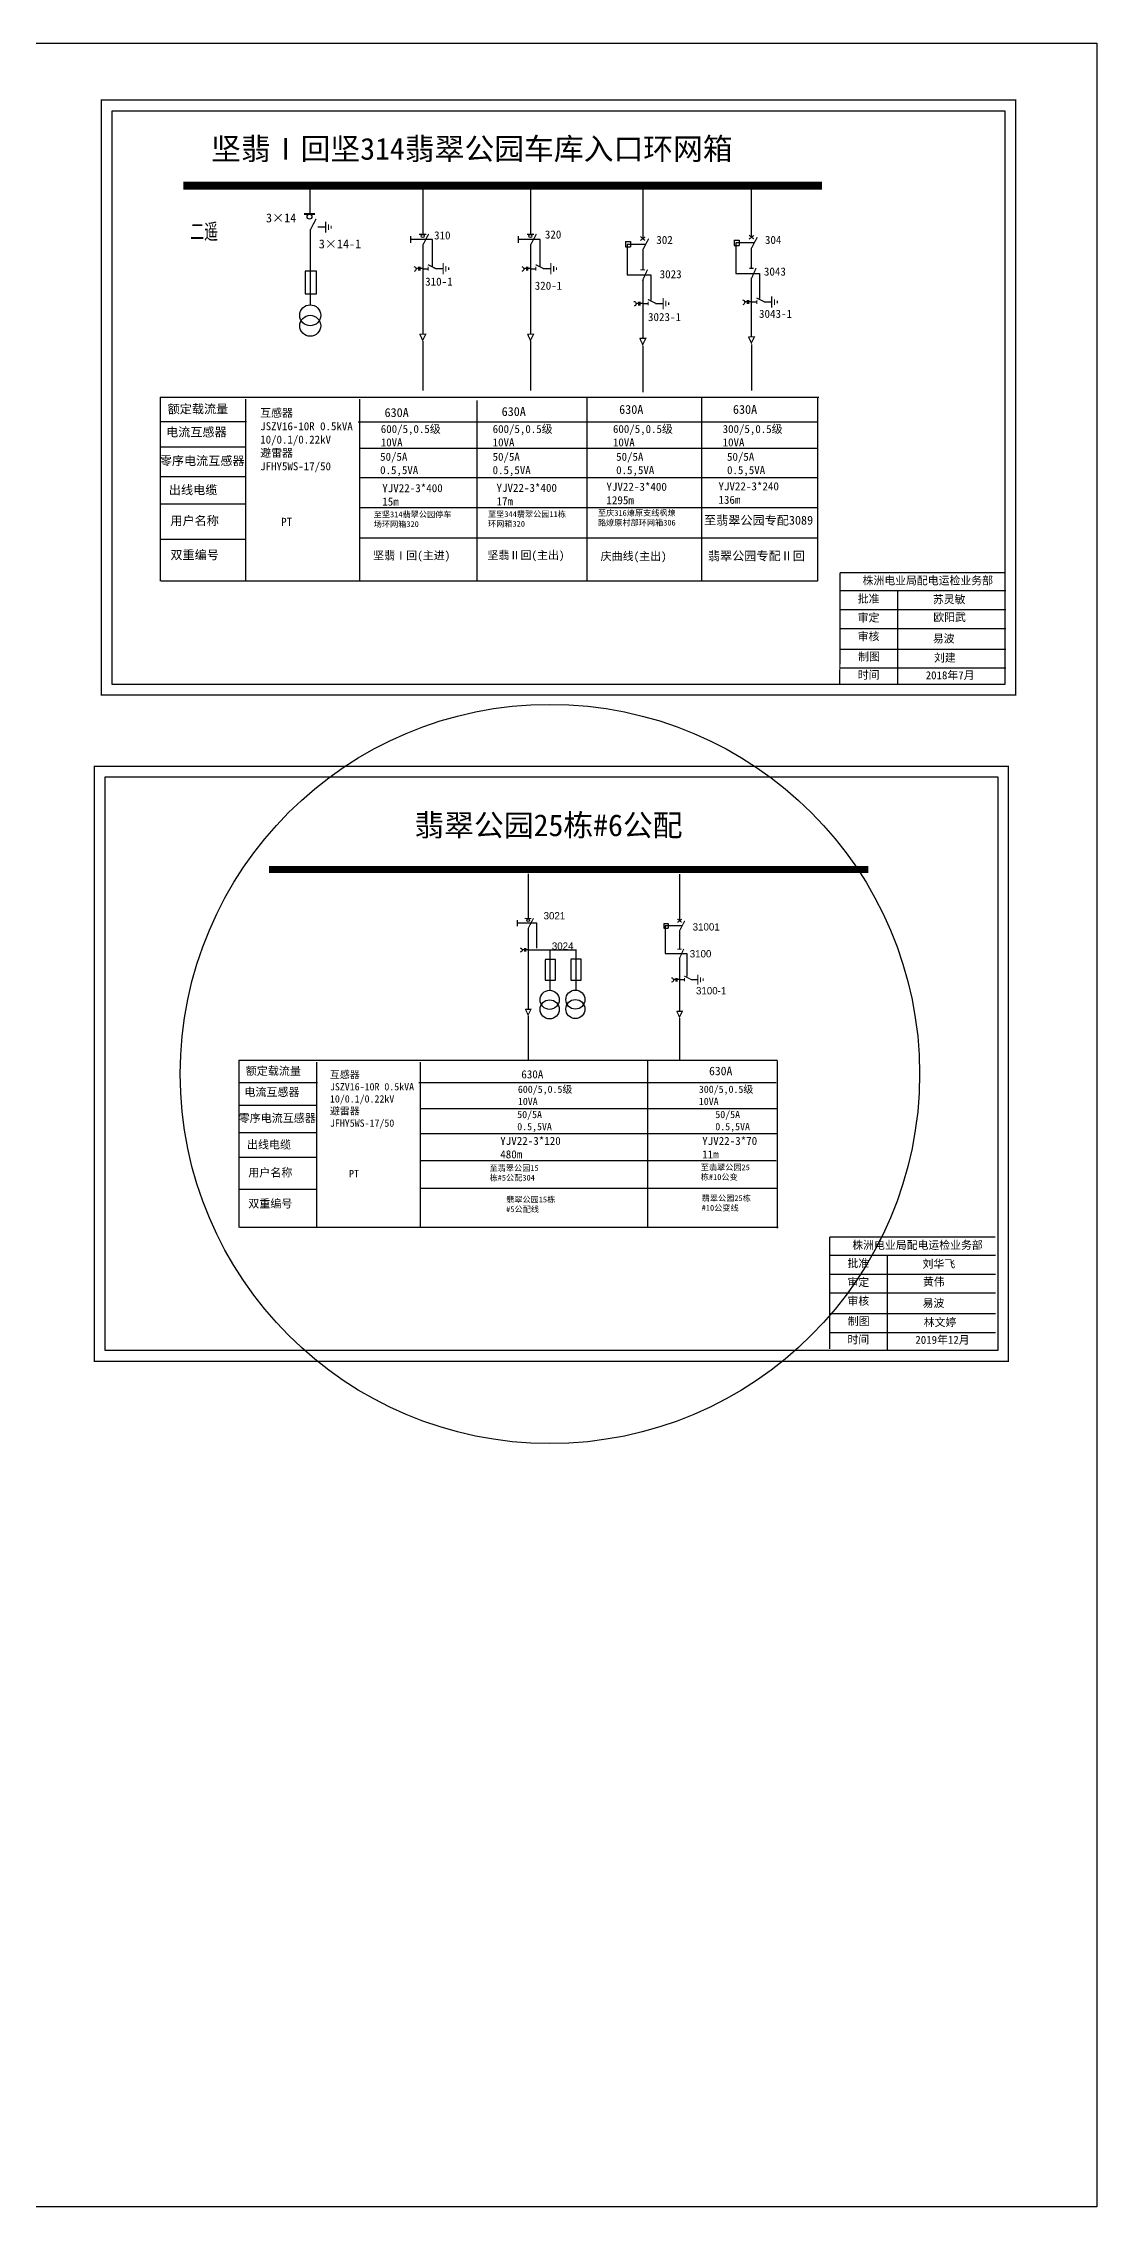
# Model space of a CAD drawing. Extents: x -194 to 226, y -192 to 105.
# Drawn here: x 81.2 to 225.8, y -191.9 to 105.1 of the extents above; entities that cross this region are included whole.
import ezdxf

# ---------------------------------------------------------------- set-up
doc = ezdxf.new("R2010")
doc.units = 0
doc.header["$LTSCALE"] = 0.774411
doc.linetypes.add('ACAD_ISO02W100', pattern=[15, 12, -3])
doc.linetypes.add('CENTER', pattern=[50.8, 31.75, -6.35, 6.35, -6.35])
doc.layers.get('0').update_dxf_attribs({"linetype": 'CONTINUOUS'})
doc.layers.add('2', color=7, linetype='CONTINUOUS')
doc.layers.add('3', color=7, linetype='CONTINUOUS')
doc.styles.add('hztxt_txtstyle_0.00_0_0', font='simkai.ttf')
doc.styles.add('hztxt_txtstyle_1.80_0_0', font='', dxfattribs={"height": 1.8, "bigfont": 'hztxt.shx'})
doc.styles.add('hztxt_txtstyle_2.70_0_0', font='simkai.ttf', dxfattribs={"height": 2.7})
doc.styles.add('字体', font='', dxfattribs={"height": 2.5})
doc.styles.add('宋体', font='', dxfattribs={"width": 0.65})
doc.styles.get('hztxt_txtstyle_1.80_0_0').set_extended_font_data('hztxt')
doc.styles.get('字体').set_extended_font_data('SimSun')
doc.styles.get('宋体').set_extended_font_data('SimSun')

# ---------------------------------------------------------------- blocks, each defined once
blk = doc.blocks.new('JD')
for points in [[(-2, 0.2), (-2, -0.2), (2, 0.2), (2, -0.2)], [(1, -1.2), (1, -0.8), (-1, -1.2), (-1, -0.8)], [(-0.5, -1.8), (-0.5, -2.2), (0.5, -1.8), (0.5, -2.2)]]:
    blk.add_trace(points)

msp = doc.modelspace()

# ---------------------------------------------------------------- linework, layer by layer
at = {"color": 0}
for p, q in [((-194.22, 105.09), (225.78, 105.09)), ((117.78, 85.32), (117.78, 81.7)), ((133.25, 85.61), (133.25, 78.88)), ((148.03, 85.61), (148.03, 78.88)), ((163.45, 85.3), (163.45, 78.24)), ((178.36, 85.51), (178.36, 78.45)), ((117.8, 79.46), (117.8, 69.21)), ((118.88, 79.87), (119.91, 79.87)), ((133.25, 77.39), (133.25, 65.17)), ((148.03, 77.39), (148.03, 65.17)), ((161.1, 77.86), (161.76, 77.86)), ((161.1, 77.86), (161.1, 77.13)), ((161.76, 77.86), (161.76, 77.13)), ((176.02, 78.07), (176.68, 78.07)), ((176.02, 78.07), (176.02, 77.34)), ((176.02, 77.34), (176.68, 77.34)), ((176.68, 78.07), (176.68, 77.34)), ((161.1, 77.13), (161.76, 77.13)), ((163.45, 76.74), (163.45, 74.02)), ((178.36, 76.95), (178.36, 74.23)), ((133.25, 74.14), (134.01, 74.14)), ((135, 74.16), (136.04, 74.16)), ((148.03, 74.14), (148.79, 74.14)), ((149.79, 74.16), (150.82, 74.16)), ((163.45, 72.66), (163.45, 64.62)), ((178.36, 72.87), (178.36, 64.83)), ((163.45, 69.36), (164.21, 69.36)), ((165.2, 69.38), (166.24, 69.38)), ((178.36, 69.57), (179.12, 69.57)), ((180.11, 69.59), (181.15, 69.59)), ((109.05, 53.11), (97.27, 53.11)), ((109, 49.65), (97.23, 49.65)), ((109, 45.56), (97.23, 45.56)), ((108.96, 41.83), (97.18, 41.83)), ((109, 36.98), (97.22, 36.98)), ((147.72, -8.94), (147.72, -15.05)), ((168.49, -8.97), (168.49, -15.39)), ((147.72, -16.41), (147.72, -27.51)), ((166.36, -15.74), (166.96, -15.74)), ((166.36, -15.74), (166.36, -16.4)), ((166.36, -16.4), (166.96, -16.4)), ((166.96, -15.74), (166.96, -16.4)), ((168.49, -16.75), (168.49, -19.22)), ((168.49, -20.46), (168.49, -27.77)), ((168.49, -23.46), (169.18, -23.46)), ((170.09, -23.44), (171.03, -23.44)), ((118.79, -37.61), (108.08, -37.61)), ((118.75, -40.76), (108.04, -40.76)), ((118.75, -44.48), (108.04, -44.48)), ((118.71, -47.87), (108, -47.87)), ((118.75, -52.28), (108.04, -52.28))]:
    msp.add_line(p, q, dxfattribs=at)
for p, q in [((225.78, 105.09), (225.78, -191.91)), ((225.78, -191.91), (-194.22, -191.91))]:
    msp.add_line(p, q)
at = {"color": 0, "linetype": 'ACAD_ISO02W100'}
for p, q in [((163.78, 77.48), (161.31, 77.48)), ((161.31, 77.48), (161.31, 73.29)), ((178.69, 77.69), (176.23, 77.69)), ((176.23, 77.69), (176.23, 73.5)), ((161.31, 73.29), (164.56, 73.29)), ((164.56, 73.29), (164.56, 69.83)), ((176.23, 73.5), (179.48, 73.5)), ((179.48, 73.5), (179.48, 70.04)), ((168.79, -16.08), (166.55, -16.08)), ((166.55, -16.08), (166.55, -19.89)), ((166.55, -19.89), (169.51, -19.89)), ((169.51, -19.89), (169.51, -23.03))]:
    msp.add_line(p, q, dxfattribs=at)
at = {"color": 0, "linetype": 'CENTER'}
for p, q in [((133.25, 64.19), (133.25, 57.44)), ((148.04, 64.19), (148.04, 57.44)), ((163.45, 63.54), (163.45, 57.2)), ((178.37, 63.75), (178.37, 57.41)), ((147.72, -28.41), (147.72, -34.55)), ((168.5, -28.75), (168.5, -34.51))]:
    msp.add_line(p, q, dxfattribs=at)
at = {"color": 0, "linetype": 'Continuous'}
for p, q in [((97.2, 56.5), (187.64, 56.5)), ((97.25, 31.26), (97.25, 56.5)), ((155.79, 56.45), (155.79, 31.27)), ((171.52, 56.45), (171.52, 31.27)), ((187.47, 56.44), (187.47, 31.25)), ((108.94, 56.23), (108.94, 31.27)), ((124.57, 56.23), (124.57, 31.27)), ((140.67, 56.06), (140.67, 31.28)), ((124.38, 53.13), (187.47, 53.13)), ((124.57, 49.5), (187.47, 49.5)), ((124.57, 45.46), (187.47, 45.46)), ((124.57, 41.35), (187.47, 41.35)), ((124.57, 37.18), (187.47, 37.18)), ((187.47, 31.26), (97.33, 31.26)), ((190.53, 29.95), (213.28, 29.95)), ((198.42, 29.95), (198.42, 17.01)), ((190.53, 27.35), (213.28, 27.35)), ((190.53, 24.76), (213.28, 24.76)), ((190.53, 21.93), (213.28, 21.93)), ((190.53, 19.34), (213.28, 19.34)), ((108.02, -34.53), (181.96, -34.53)), ((108.06, -57.48), (108.06, -34.53)), ((118.69, -34.78), (118.69, -57.47)), ((132.9, -34.78), (132.9, -57.47)), ((164.09, -34.58), (164.09, -57.47)), ((181.9, -34.67), (181.9, -57.56)), ((132.73, -37.6), (181.79, -37.6)), ((132.97, -41.17), (181.88, -41.17)), ((132.9, -44.57), (181.96, -44.57)), ((132.9, -48.3), (181.79, -48.3)), ((132.9, -52.1), (181.88, -52.1)), ((182.05, -57.48), (108.14, -57.48)), ((189.11, -61.28), (211.86, -61.28)), ((197.01, -61.28), (197.01, -74.22)), ((189.11, -63.88), (211.86, -63.88)), ((189.11, -66.47), (211.86, -66.47)), ((189.11, -69.3), (211.86, -69.3)), ((189.11, -71.89), (211.86, -71.89))]:
    msp.add_line(p, q, dxfattribs=at)
at = {"color": 0, "linetype": 'Continuous', "const_width": 0.182}
for points in [[(89.15, 97.31), (214.63, 97.31), (214.63, 15.6), (89.15, 15.6)], [(88.17, 5.84), (213.65, 5.84), (213.65, -75.86), (88.17, -75.86)]]:
    msp.add_lwpolyline(points, close=True, dxfattribs=at)
at = {"color": 0, "linetype": 'Continuous'}
for points in [[(90.62, 95.83), (213.15, 95.83), (213.15, 17.08), (90.62, 17.08)], [(89.65, 4.37), (212.18, 4.37), (212.18, -74.38), (89.65, -74.38)]]:
    msp.add_lwpolyline(points, close=True, dxfattribs=at)
at = {"color": 0}
for points, const_width in [([(100.4, 85.52), (188.08, 85.52)], 1.1), ([(116.95, 81.65), (118.49, 81.65)], 0.261), ([(117.8, 79.42), (118.62, 80.98)], 0.165), ([(132.76, 78.86), (133.73, 78.86)], 0.165), ([(133.25, 77.34), (134.07, 78.91)], 0.165), ([(147.55, 78.86), (148.52, 78.86)], 0.165), ([(148.03, 77.34), (148.86, 78.91)], 0.165), ([(163.13, 78), (163.8, 78.5)], 0.165), ([(163.14, 78.55), (163.79, 78.01)], 0.165), ([(163.45, 76.7), (164.27, 78.26)], 0.165), ([(178.05, 78.75), (178.7, 78.22)], 0.165), ([(178.05, 78.2), (178.72, 78.71)], 0.165), ([(178.36, 76.91), (179.18, 78.47)], 0.165), ([(133.97, 74.69), (135.06, 74.14)], 0.165), ([(134.01, 74.4), (134.01, 73.89)], 0.165), ([(148.75, 74.69), (149.85, 74.14)], 0.165), ([(148.79, 74.4), (148.79, 73.89)], 0.165), ([(178.07, 74.19), (178.68, 74.19)], 0.165), ([(178.33, 72.67), (179.02, 74.22)], 0.165), ([(163.15, 73.98), (163.76, 73.98)], 0.165), ([(163.41, 72.46), (164.11, 74.01)], 0.165), ([(164.17, 69.91), (165.26, 69.36)], 0.165), ([(164.21, 69.61), (164.21, 69.1)], 0.165), ([(179.08, 70.12), (180.18, 69.57)], 0.165), ([(179.12, 69.82), (179.12, 69.31)], 0.165), ([(132.84, 65.15), (133.68, 65.15), (133.25, 64.3), (132.85, 65.17)], 0.165), ([(147.63, 65.15), (148.47, 65.15), (148.04, 64.3), (147.64, 65.17)], 0.165), ([(163.04, 64.57), (163.88, 64.57), (163.45, 63.72), (163.05, 64.59)], 0.165), ([(177.96, 64.78), (178.79, 64.78), (178.37, 63.93), (177.97, 64.8)], 0.165), ([(112.16, -8.34), (194.42, -8.34)], 0.998), ([(147.27, -15.07), (148.16, -15.07)], 0.15), ([(147.72, -16.45), (148.46, -15.03)], 0.15), ([(168.21, -15.61), (168.82, -15.15)], 0.15), ([(168.21, -15.11), (168.8, -15.6)], 0.15), ([(168.49, -16.79), (169.24, -15.37)], 0.15), ([(168.22, -19.26), (168.78, -19.26)], 0.15), ([(168.46, -20.65), (169.09, -19.23)], 0.15), ([(169.15, -22.96), (170.14, -23.46)], 0.15), ([(169.18, -23.23), (169.18, -23.69)], 0.15), ([(147.35, -27.53), (148.11, -27.53), (147.72, -28.31), (147.36, -27.52)], 0.15), ([(168.12, -27.81), (168.89, -27.81), (168.5, -28.59), (168.13, -27.8)], 0.15)]:
    msp.add_lwpolyline(points, dxfattribs=dict(at, const_width=const_width))
for points in [[(131.59, 78.61), (131.59, 77.7)], [(146.37, 78.61), (146.37, 77.7)], [(132.69, 74.38), (132.69, 73.88)], [(132.85, 74.38), (132.85, 73.88)], [(147.48, 74.38), (147.48, 73.88)], [(147.63, 74.38), (147.63, 73.88)], [(117.14, 73.78), (117.14, 70.7), (118.67, 70.7), (118.67, 73.82), (117.14, 73.82)], [(132.69, 74.15), (132.35, 74.15)], [(133.25, 74.15), (132.85, 74.15)], [(147.48, 74.15), (147.13, 74.15)], [(148.03, 74.15), (147.63, 74.15)], [(162.89, 69.37), (162.55, 69.37)], [(162.89, 69.6), (162.89, 69.1)], [(163.05, 69.6), (163.05, 69.1)], [(163.45, 69.37), (163.05, 69.37)], [(177.81, 69.58), (177.46, 69.58)], [(177.81, 69.81), (177.81, 69.31)], [(177.96, 69.81), (177.96, 69.31)], [(178.36, 69.58), (177.96, 69.58)], [(146.21, -15.29), (146.21, -16.13)], [(147.21, -19.35), (146.9, -19.35)], [(147.21, -19.14), (147.21, -19.6)], [(147.35, -19.14), (147.35, -19.6)], [(147.71, -19.35), (147.35, -19.35)], [(150.08, -20.74), (150.08, -23.54), (151.47, -23.54), (151.47, -20.71), (150.08, -20.71)], [(153.6, -20.71), (153.6, -23.51), (154.99, -23.51), (154.99, -20.67), (153.6, -20.67)], [(167.99, -23.46), (167.67, -23.46)], [(167.99, -23.25), (167.99, -23.7)], [(168.13, -23.25), (168.13, -23.7)], [(168.49, -23.46), (168.13, -23.46)]]:
    msp.add_lwpolyline(points, dxfattribs=at)
at = {"color": 0, "linetype": 'ACAD_ISO02W100'}
for points in [[(134.6, 74.4), (134.6, 78.16), (131.59, 78.16)], [(149.39, 74.4), (149.39, 78.16), (146.37, 78.16)], [(148.94, -19.12), (148.94, -15.71), (146.21, -15.71)]]:
    msp.add_lwpolyline(points, dxfattribs=at)
at = {"color": 0}
for points in [[(132.05, 74.43, -0.877934), (132.06, 73.77)], [(146.84, 74.43, -0.877934), (146.85, 73.77)], [(162.25, 69.65, -0.877934), (162.26, 68.98)], [(177.16, 69.86, -0.877934), (177.18, 69.19)], [(146.63, -19.09, -0.877934), (146.64, -19.7)], [(167.4, -23.2, -0.877934), (167.42, -23.81)]]:
    msp.add_lwpolyline(points, format="xyb", dxfattribs=at)
at = {"color": 0, "linetype": 'Continuous', "const_width": 0.182}
for points in [[(190.53, 32.43), (190.51, 17.06)], [(190.53, 32.43), (213.28, 32.43)], [(189.11, -58.81), (189.1, -74.17)], [(189.11, -58.81), (211.86, -58.81)]]:
    msp.add_lwpolyline(points, dxfattribs=at)
at = {"color": 7, "linetype": 'Continuous'}
for points in [[(147.71, -19.35), (154.25, -19.35)], [(150.77, -24.92), (150.77, -19.35)], [(154.3, -24.89), (154.3, -19.32)]]:
    msp.add_lwpolyline(points, dxfattribs=at)
at = {"color": 0}
for centre, radius in [((117.72, 81.28), 0.335), ((133.25, 78.63), 0.211), ((148.03, 78.63), 0.211), ((147.72, -15.28), 0.192)]:
    msp.add_circle(centre, radius, dxfattribs=at)
at = {"color": 1, "linetype": 'Continuous'}
msp.add_circle((150.72, -36.41), 50.74, dxfattribs=at)
at = {"layer": '2', "color": 0}
for centre, radius in [((117.81, 67.74), 1.44), ((117.81, 66.3), 1.44), ((150.68, -26.23), 1.31), ((150.68, -27.54), 1.31), ((154.21, -26.2), 1.31), ((154.21, -27.5), 1.31)]:
    msp.add_circle(centre, radius, dxfattribs=at)

# ---------------------------------------------------------------- block references
at = {"color": 0, "rotation": 90}
for p, xscale, yscale, zscale in [((119.93, 79.84), 0.3844120780053792, 0.3844120780053792, 0.3844120780054647), ((136.05, 74.13), 0.3844120780053792, 0.3844120780053792, 0.3844120780054647), ((150.84, 74.13), 0.3844120780053792, 0.3844120780053792, 0.3844120780054647), ((166.25, 69.35), 0.3844120780053792, 0.3844120780053792, 0.3844120780054647), ((181.16, 69.56), 0.3844120780053792, 0.3844120780053792, 0.3844120780054647), ((171.04, -23.47), 0.3494655254594932, 0.3494655254594932, 0.3494655254595134)]:
    msp.add_blockref('JD', p, dxfattribs=dict(at, xscale=xscale, yscale=yscale, zscale=zscale))

# ---------------------------------------------------------------- texts
at = {"color": 0, "linetype": 'Continuous', "style": 'hztxt_txtstyle_2.70_0_0'}
for s, height, p in [('3×14', 1.22, (111.74, 80.5)), ('3×14-1', 1.22, (118.99, 76.93)), ('310', 1.109, (134.81, 78.16)), ('320', 1.109, (150.02, 78.28)), ('302', 1.109, (165.32, 77.53)), ('304', 1.109, (180.23, 77.54)), ('3043', 1.109, (180.09, 73.19)), ('310-1', 1.109, (133.59, 71.81)), ('320-1', 1.109, (148.63, 71.25)), ('3023', 1.109, (165.78, 72.83)), ('3043-1', 1.109, (179.42, 67.39)), ('3023-1', 1.109, (164.18, 66.95))]:
    msp.add_text(s, height=height, dxfattribs=at).set_placement(p)
at = {"color": 0, "style": 'hztxt_txtstyle_1.80_0_0'}
for s, p in [('3021', (149.85, -15.19)), ('31001', (170.31, -16.72)), ('3024', (150.98, -19.35)), ('3100', (169.91, -20.41)), ('3100-1', (170.77, -25.48))]:
    msp.add_text(s, height=0.998, dxfattribs=at).set_placement(p)
at = {"color": 0, "linetype": 'Continuous', "attachment_point": 1}
for s, insert, char_height, width, style in [('{\\C256;坚翡Ⅰ回坚314翡翠公园车库入口环网箱}', (104.21, 92.1), 3, 85.7498, '字体'), ('{\\fSimSun|b0|i0|c134|p2;额定载流量}', (98.24, 55.5), 1.2204, 19.6738, 'hztxt_txtstyle_2.70_0_0'), ('\\A1;{\\fSimSun|b0|i0|c134|p2;互感器\\PJSZV16-10R 0.5kVA\\P10/0.1/0.22kV\\P避雷器\\PJFHY5WS-17/50}', (110.95, 54.89), 1.0983, 20.2524, 'hztxt_txtstyle_2.70_0_0'), ('{\\fSimSun|b0|i0|c134|p2;630A}', (128.02, 55), 1.2204, 19.6738, 'hztxt_txtstyle_2.70_0_0'), ('{\\fSimSun|b0|i0|c134|p2;630A}', (144.09, 55.14), 1.2204, 19.6738, 'hztxt_txtstyle_2.70_0_0'), ('{\\fSimSun|b0|i0|c134|p2;630A}', (160.22, 55.43), 1.2204, 19.6738, 'hztxt_txtstyle_2.70_0_0'), ('{\\fSimSun|b0|i0|c134|p2;630A}', (175.84, 55.43), 1.2204, 19.6738, 'hztxt_txtstyle_2.70_0_0'), ('{\\fSimSun|b0|i0|c134|p2;电流互感器}', (98.03, 52.33), 1.2204, 19.6738, 'hztxt_txtstyle_2.70_0_0'), ('\\A1;{\\fSimSun|b0|i0|c134|p2;600/5,0.5级\\P10VA}', (127.5, 52.68), 1.0983, 20.2524, 'hztxt_txtstyle_2.70_0_0'), ('\\A1;{\\fSimSun|b0|i0|c134|p2;600/5,0.5级\\P10VA}', (142.86, 52.68), 1.0983, 20.2524, 'hztxt_txtstyle_2.70_0_0'), ('\\A1;{\\fSimSun|b0|i0|c134|p2;300/5,0.5级\\P10VA}', (174.43, 52.68), 1.0983, 20.2524, 'hztxt_txtstyle_2.70_0_0'), ('{\\fSimSun|b0|i0|c134|p2;零序电流互感器}', (97.16, 48.39), 1.2204, 19.6738, 'hztxt_txtstyle_2.70_0_0'), ('{\\fSimSun|b0|i0|c134|p2;50/5A\\P0.5,5VA}', (127.41, 48.87), 1.0983, 19.6738, 'hztxt_txtstyle_2.70_0_0'), ('{\\fSimSun|b0|i0|c134|p2;50/5A\\P0.5,5VA}', (142.85, 48.87), 1.0983, 19.6738, 'hztxt_txtstyle_2.70_0_0'), ('{\\fSimSun|b0|i0|c134|p2;50/5A\\P0.5,5VA}', (159.81, 48.87), 1.0983, 19.6738, 'hztxt_txtstyle_2.70_0_0'), ('{\\fSimSun|b0|i0|c134|p2;50/5A\\P0.5,5VA}', (175.03, 48.87), 1.0983, 19.6738, 'hztxt_txtstyle_2.70_0_0'), ('{\\fSimSun|b0|i0|c134|p2;出线电缆}', (98.41, 44.39), 1.2204, 19.6738, 'hztxt_txtstyle_2.70_0_0'), ('{\\fSimSun|b0|i0|c134|p2;YJV22-3*400\\P15m}', (127.7, 44.57), 1.1094, 17.8852, 'hztxt_txtstyle_2.70_0_0'), ('{\\fSimSun|b0|i0|c134|p2;YJV22-3*400\\P17m}', (143.38, 44.61), 1.1094, 17.8852, 'hztxt_txtstyle_2.70_0_0'), ('{\\fSimSun|b0|i0|c134|p2;YJV22-3*400\\P1295m}', (158.47, 44.76), 1.1094, 17.8852, 'hztxt_txtstyle_2.70_0_0'), ('{\\fSimSun|b0|i0|c134|p2;YJV22-3*240\\P136m}', (173.85, 44.82), 1.1094, 17.8852, 'hztxt_txtstyle_2.70_0_0'), ('{\\fSimSun|b0|i0|c134|p2;用户名称}', (98.62, 40.16), 1.2204, 19.6738, 'hztxt_txtstyle_2.70_0_0'), ('{\\fSimSun|b0|i0|c134|p2;PT}', (113.83, 39.94), 1.1026, 8.5785, 'hztxt_txtstyle_0.00_0_0'), ('{\\fSimSun|b0|i0|c134|p2;至坚314翡翠公园停车场环网箱320}', (126.53, 40.81), 0.8, 11.2806, 'hztxt_txtstyle_2.70_0_0'), ('{\\fSimSun|b0|i0|c134|p2;至坚344翡翠公园11栋环网箱320}', (142.22, 40.85), 0.8, 11.2806, 'hztxt_txtstyle_2.70_0_0'), ('{\\fSimSun|b0|i0|c134|p2;至庆316燎原支线枫燎路燎原村部环网箱306}', (157.31, 41.01), 0.8, 11.2806, 'hztxt_txtstyle_2.70_0_0'), ('{\\fSimSun|b0|i0|c134|p2;至翡翠公园专配3089}', (171.87, 40.22), 1.2204, 19.6738, 'hztxt_txtstyle_2.70_0_0'), ('{\\fSimSun|b0|i0|c134|p2;双重编号}', (98.62, 35.47), 1.2204, 19.6738, 'hztxt_txtstyle_2.70_0_0'), ('{\\fSimSun|b0|i0|c134|p2;坚翡Ⅰ回(主进)}', (126.45, 35.32), 1.1094, 12.4276, 'hztxt_txtstyle_2.70_0_0'), ('{\\fSimSun|b0|i0|c134|p2;坚翡Ⅱ回(主出)}', (142.13, 35.36), 1.1094, 12.4276, 'hztxt_txtstyle_2.70_0_0'), ('{\\fSimSun|b0|i0|c134|p2;庆曲线(主出)}', (157.67, 35.22), 1.1094, 12.4276, 'hztxt_txtstyle_2.70_0_0'), ('{\\fSimSun|b0|i0|c134|p2;翡翠公园专配Ⅱ回}', (172.4, 35.33), 1.2204, 19.6738, 'hztxt_txtstyle_2.70_0_0'), ('株洲电业局配电运检业务部', (193.63, 31.88), 1.0944, 29.9201, '字体'), ('{\\fKaiTi_GB2312|b0|i0|c134|p49;批准}', (192.97, 29.38), 1.0944, 8.5588, '字体'), ('\\f\uffbfﾬￌﾣﾤ_GB2312|b0|i0|c134|p49;审定', (192.97, 26.78), 1.0944, 8.5588, '字体'), ('苏灵敏', (203.28, 29.29), 1.094, 8.5588, '字体'), ('欧阳武', (203.34, 26.85), 1.094, 8.5588, '字体'), ('\\f\uffbfﾬￌﾣﾤ_GB2312|b0|i0|c134|p49;审核', (192.97, 24.21), 1.0944, 8.5588, '字体'), ('易波', (203.28, 23.91), 1.094, 8.5588, '字体'), ('\\f\uffbfﾬￌﾣﾤ_GB2312|b0|i0|c134|p49;制图', (193.03, 21.43), 1.0944, 8.5588, '字体'), ('刘建', (203.44, 21.28), 1.094, 8.5588, '字体'), ('\\f\uffbfﾬￌﾣﾤ_GB2312|b0|i0|c134|p49;时间', (192.97, 18.92), 1.0944, 8.5588, '字体'), ('2018年7月', (202.3, 18.87), 1.094, 16.0081, '字体'), ('{\\C256;翡翠公园25栋#6公配}', (132.11, -0.76), 3, 90.5642, '字体'), ('{\\fSimSun|b0|i0|c134|p2;额定载流量}', (108.97, -35.44), 1.1094, 17.8852, 'hztxt_txtstyle_2.70_0_0'), ('{\\fSimSun|b0|i0|c134|p2;630A}', (172.56, -35.41), 1.1757, 9.454, 'hztxt_txtstyle_0.00_0_0'), ('{\\fSimSun|b0|i0|c134|p2;电流互感器}', (108.78, -38.33), 1.1094, 17.8852, 'hztxt_txtstyle_2.70_0_0'), ('\\A1;{\\fSimSun|b0|i0|c134|p2;互感器\\PJSZV16-10R 0.5kVA\\P10/0.1/0.22kV\\P避雷器\\PJFHY5WS-17/50}', (120.52, -36), 0.9985, 18.4113, 'hztxt_txtstyle_2.70_0_0'), ('\\A1;{\\fSimSun|b0|i0|c134|p2;600/5,0.5级\\P10VA}', (146.32, -38.01), 0.9985, 18.4113, 'hztxt_txtstyle_2.70_0_0'), ('{\\fSimSun|b0|i0|c134|p2;630A}', (146.79, -35.9), 1.1094, 17.8852, 'hztxt_txtstyle_2.70_0_0'), ('\\A1;{\\fSimSun|b0|i0|c134|p2;300/5,0.5级\\P10VA}', (171.16, -38.01), 0.9985, 18.4113, 'hztxt_txtstyle_2.70_0_0'), ('{\\fSimSun|b0|i0|c134|p2;50/5A\\P0.5,5VA}', (146.23, -41.47), 0.9985, 17.8852, 'hztxt_txtstyle_2.70_0_0'), ('{\\fSimSun|b0|i0|c134|p2;50/5A\\P0.5,5VA}', (173.42, -41.47), 0.9985, 17.8852, 'hztxt_txtstyle_2.70_0_0'), ('{\\fSimSun|b0|i0|c134|p2;零序电流互感器}', (107.99, -41.91), 1.1094, 17.8852, 'hztxt_txtstyle_2.70_0_0'), ('{\\fSimSun|b0|i0|c134|p2;出线电缆}', (109.12, -45.55), 1.1094, 17.8852, 'hztxt_txtstyle_2.70_0_0'), ('{\\fSimSun|b0|i0|c134|p2;YJV22-3*120\\P480m}', (143.9, -45.04), 1.1094, 17.8852, 'hztxt_txtstyle_2.70_0_0'), ('{\\fSimSun|b0|i0|c134|p2;YJV22-3*70\\P11m}', (171.62, -45.05), 1.1094, 17.8852, 'hztxt_txtstyle_2.70_0_0'), ('{\\fSimSun|b0|i0|c134|p2;用户名称}', (109.31, -49.39), 1.1094, 17.8852, 'hztxt_txtstyle_2.70_0_0'), ('{\\fSimSun|b0|i0|c134|p2;PT}', (123.14, -49.59), 1.0024, 7.7986, 'hztxt_txtstyle_0.00_0_0'), ('{\\fSimSun|b0|i0|c134|p2;至翡翠公园15栋#5公配304}', (142.43, -48.92), 0.8, 7.1019, 'hztxt_txtstyle_2.70_0_0'), ('{\\fSimSun|b0|i0|c134|p2;至翡翠公园25栋#10公变}', (171.42, -48.82), 0.8, 7.1019, 'hztxt_txtstyle_2.70_0_0'), ('{\\fSimSun|b0|i0|c134|p2;翡翠公园15栋#5公配线}', (144.71, -53.24), 0.8, 7.1019, 'hztxt_txtstyle_2.70_0_0'), ('{\\fSimSun|b0|i0|c134|p2;翡翠公园25栋#10公变线}', (171.55, -53.06), 0.8, 7.1019, 'hztxt_txtstyle_2.70_0_0'), ('{\\fSimSun|b0|i0|c134|p2;双重编号}', (109.31, -53.65), 1.1094, 17.8852, 'hztxt_txtstyle_2.70_0_0'), ('株洲电业局配电运检业务部', (192.22, -59.35), 1.0944, 29.9201, '字体'), ('{\\fKaiTi_GB2312|b0|i0|c134|p49;批准}', (191.56, -61.85), 1.0944, 8.5588, '字体'), ('刘华飞', (201.87, -61.94), 1.094, 8.5588, '字体'), ('\\f\uffbfﾬￌﾣﾤ_GB2312|b0|i0|c134|p49;审定', (191.56, -64.45), 1.0944, 8.5588, '字体'), ('黄伟', (201.92, -64.38), 1.094, 8.5588, '字体'), ('\\f\uffbfﾬￌﾣﾤ_GB2312|b0|i0|c134|p49;审核', (191.56, -67.02), 1.0944, 8.5588, '字体'), ('易波', (201.87, -67.32), 1.094, 8.5588, '字体'), ('\\f\uffbfﾬￌﾣﾤ_GB2312|b0|i0|c134|p49;制图', (191.61, -69.81), 1.0944, 8.5588, '字体'), ('林文婷', (202.03, -69.95), 1.094, 8.5588, '字体'), ('\\f\uffbfﾬￌﾣﾤ_GB2312|b0|i0|c134|p49;时间', (191.56, -72.32), 1.0944, 8.5588, '字体'), ('2019年12月', (200.88, -72.36), 1.094, 16.0081, '字体')]:
    msp.add_mtext(s, dxfattribs=dict(at, insert=insert, char_height=char_height, width=width, style=style))
at = {"color": 1, "linetype": 'Continuous', "insert": (159.37, 52.68), "char_height": 1.0983, "width": 20.2524, "attachment_point": 1, "style": 'hztxt_txtstyle_2.70_0_0'}
msp.add_mtext('\\A1;{\\fSimSun|b0|i0|c134|p2;600/5,0.5级\\P10VA}', dxfattribs=at)
at = {"layer": '3', "color": 0, "style": '宋体', "width": 0.65}
msp.add_text('二遥', height=2.143, dxfattribs=at).set_placement((101.35, 78.18, -0.03))

doc.saveas('drawing.dxf')
